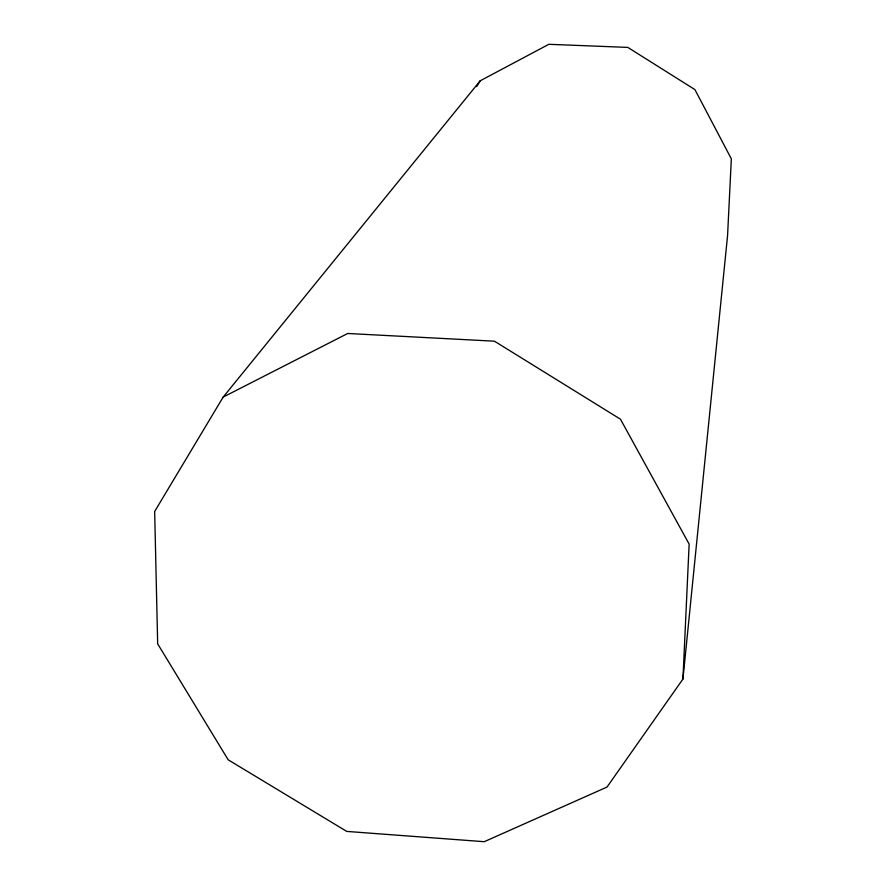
<?xml version="1.0" encoding="UTF-8"?>
<svg xmlns="http://www.w3.org/2000/svg" width="886" height="886" viewBox="0 0 886 886"><rect width="100%" height="100%" fill="white"/><g stroke="black" fill="none" stroke-linecap="round" stroke-linejoin="round"><path stroke-width="1.33" d="M682.94 679.041L689.142 544.104L620.455 419.2L494.443 341.188L347.733 333.479L223.183 397.061L154.662 511.477L157.664 643.834L228.156 759.778L346.736 831.411L484.232 841.7L606.999 787.067L682.94 679.041L727.572 235.543L731.338 158.838L694.912 89.597L627.82 47.401L548.855 44.3L480.212 80.792L223.183 397.061M476.657 86.618L480.212 80.792"/></g></svg>
